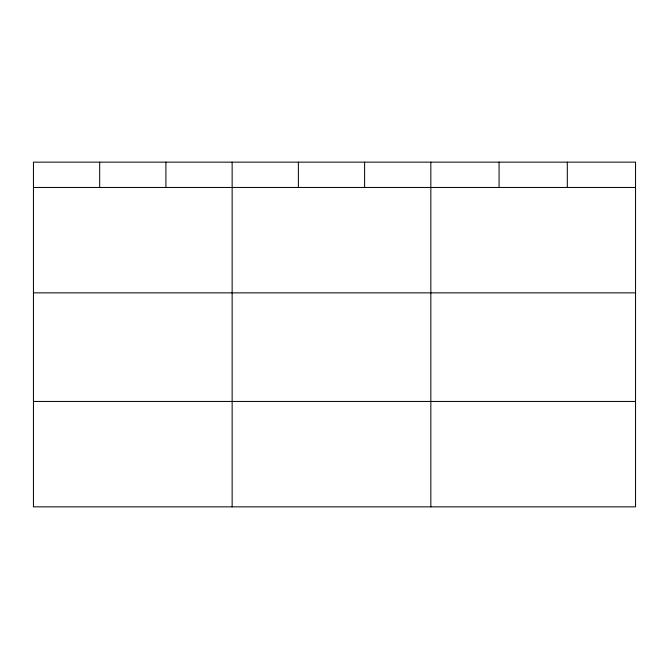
<?xml version="1.0" encoding="UTF-8"?>
<svg xmlns="http://www.w3.org/2000/svg" width="669" height="669" viewBox="0 0 669 669"><rect width="100%" height="100%" fill="white"/><g stroke="black" fill="none" stroke-linecap="round" stroke-linejoin="round"><path stroke-width="1" d="M635.55 292.863L635.55 162.149L33.45 162.149L33.45 506.851L635.55 506.851L635.55 292.863L33.45 292.863M33.45 187.462L635.55 187.462M33.45 401.45L635.55 401.45M567.312 162.149L567.312 187.462M499.074 162.149L499.074 187.462M430.836 162.149L430.836 506.851M364.605 162.149L364.605 187.462M298.374 162.149L298.374 187.462M232.143 162.149L232.143 506.851M165.912 162.149L165.912 187.462M99.681 162.149L99.681 187.462"/></g></svg>
